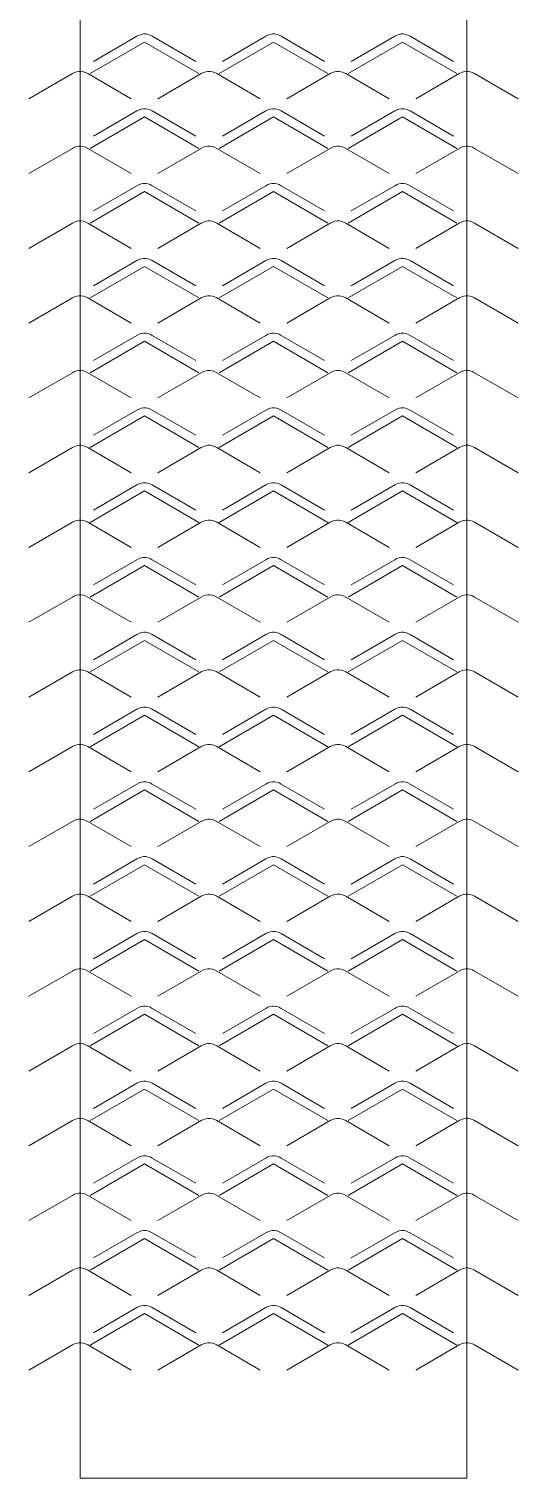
# Model space of a CAD drawing. Header units: metres. Extents: x -3 to 24, y 0 to 162.
# Drawn here: x -2.8 to 24.4, y 0 to 80.7 of the extents above; entities that cross this region are included whole.
import ezdxf

# ---------------------------------------------------------------- set-up
doc = ezdxf.new("R2010")
doc.units = ezdxf.units.M
doc.layers.add('TOP', color=1, linetype='Continuous', lineweight=0)

msp = doc.modelspace()

# ---------------------------------------------------------------- linework, layer by layer
at = {"layer": 'TOP'}
for p, q in [((0.56, 78.2), (3.59, 79.959)), ((0.743, 78.883), (3.158, 80.285)), ((3.158, 80.285), (3.281, 80.347)), ((3.281, 80.347), (3.405, 80.388)), ((3.405, 80.388), (3.528, 80.408)), ((3.528, 80.408), (3.652, 80.408)), ((3.59, 79.959), (6.62, 78.2)), ((3.652, 80.408), (3.775, 80.388)), ((3.775, 80.388), (3.899, 80.347)), ((3.899, 80.347), (4.022, 80.285)), ((4.022, 80.285), (6.437, 78.883)), ((7.74, 78.2), (10.77, 79.959)), ((7.923, 78.883), (10.338, 80.285)), ((10.338, 80.285), (10.461, 80.347)), ((10.461, 80.347), (10.585, 80.388)), ((10.585, 80.388), (10.708, 80.408)), ((10.708, 80.408), (10.832, 80.408)), ((10.77, 79.959), (13.8, 78.2)), ((10.832, 80.408), (10.955, 80.388)), ((10.955, 80.388), (11.079, 80.347)), ((11.079, 80.347), (11.202, 80.285)), ((11.202, 80.285), (13.617, 78.883)), ((14.92, 78.2), (17.95, 79.959)), ((15.103, 78.883), (17.518, 80.285)), ((17.518, 80.285), (17.641, 80.347)), ((17.641, 80.347), (17.765, 80.388)), ((17.765, 80.388), (17.888, 80.408)), ((17.888, 80.408), (18.012, 80.408)), ((17.95, 79.959), (20.98, 78.2)), ((18.012, 80.408), (18.135, 80.388)), ((18.135, 80.388), (18.259, 80.347)), ((18.259, 80.347), (18.382, 80.285)), ((18.382, 80.285), (20.797, 78.883)), ((-0.309, 78.264), (-0.185, 78.305)), ((-0.185, 78.305), (-0.062, 78.326)), ((-0.062, 78.326), (0.062, 78.326)), ((0.062, 78.326), (0.185, 78.305)), ((0.185, 78.305), (0.309, 78.264)), ((6.871, 78.264), (6.995, 78.305)), ((6.995, 78.305), (7.118, 78.326)), ((7.118, 78.326), (7.242, 78.326)), ((7.242, 78.326), (7.365, 78.305)), ((7.365, 78.305), (7.489, 78.264)), ((14.051, 78.264), (14.175, 78.305)), ((14.175, 78.305), (14.298, 78.326)), ((14.298, 78.326), (14.422, 78.326)), ((14.422, 78.326), (14.545, 78.305)), ((14.545, 78.305), (14.669, 78.264)), ((21.231, 78.264), (21.355, 78.305)), ((21.355, 78.305), (21.478, 78.326)), ((21.478, 78.326), (21.602, 78.326)), ((21.602, 78.326), (21.725, 78.305)), ((21.725, 78.305), (21.849, 78.264)), ((-2.847, 76.801), (-0.432, 78.203)), ((-0.432, 78.203), (-0.309, 78.264)), ((0.309, 78.264), (0.432, 78.203)), ((0.432, 78.203), (2.847, 76.801)), ((4.333, 76.801), (6.748, 78.203)), ((6.748, 78.203), (6.871, 78.264)), ((7.489, 78.264), (7.612, 78.203)), ((7.612, 78.203), (10.027, 76.801)), ((11.513, 76.801), (13.928, 78.203)), ((13.928, 78.203), (14.051, 78.264)), ((14.669, 78.264), (14.792, 78.203)), ((14.792, 78.203), (17.207, 76.801)), ((18.693, 76.801), (21.108, 78.203)), ((21.108, 78.203), (21.231, 78.264)), ((21.849, 78.264), (21.972, 78.203)), ((21.972, 78.203), (24.387, 76.801)), ((0.743, 74.719), (3.158, 76.121)), ((3.158, 76.121), (3.281, 76.182)), ((3.281, 76.182), (3.405, 76.223)), ((3.405, 76.223), (3.528, 76.244)), ((3.528, 76.244), (3.652, 76.244)), ((3.652, 76.244), (3.775, 76.223)), ((3.775, 76.223), (3.899, 76.182)), ((3.899, 76.182), (4.022, 76.121)), ((4.022, 76.121), (6.437, 74.719)), ((7.923, 74.719), (10.338, 76.121)), ((10.338, 76.121), (10.461, 76.182)), ((10.461, 76.182), (10.585, 76.223)), ((10.585, 76.223), (10.708, 76.244)), ((10.708, 76.244), (10.832, 76.244)), ((10.832, 76.244), (10.955, 76.223)), ((10.955, 76.223), (11.079, 76.182)), ((11.079, 76.182), (11.202, 76.121)), ((11.202, 76.121), (13.617, 74.719)), ((15.103, 74.719), (17.518, 76.121)), ((17.518, 76.121), (17.641, 76.182)), ((17.641, 76.182), (17.765, 76.223)), ((17.765, 76.223), (17.888, 76.244)), ((17.888, 76.244), (18.012, 76.244)), ((18.012, 76.244), (18.135, 76.223)), ((18.135, 76.223), (18.259, 76.182)), ((18.259, 76.182), (18.382, 76.121)), ((18.382, 76.121), (20.797, 74.719)), ((0.56, 74.036), (3.59, 75.795)), ((3.59, 75.795), (6.62, 74.036)), ((7.74, 74.036), (10.77, 75.795)), ((10.77, 75.795), (13.8, 74.036)), ((14.92, 74.036), (17.95, 75.795)), ((17.95, 75.795), (20.98, 74.036)), ((-2.847, 72.636), (-0.432, 74.039)), ((-0.432, 74.039), (-0.309, 74.1)), ((-0.309, 74.1), (-0.185, 74.141)), ((-0.185, 74.141), (-0.062, 74.162)), ((-0.062, 74.162), (0.062, 74.162)), ((0.062, 74.162), (0.185, 74.141)), ((0.185, 74.141), (0.309, 74.1)), ((0.309, 74.1), (0.432, 74.039)), ((0.432, 74.039), (2.847, 72.636)), ((4.333, 72.636), (6.748, 74.039)), ((6.748, 74.039), (6.871, 74.1)), ((6.871, 74.1), (6.995, 74.141)), ((6.995, 74.141), (7.118, 74.162)), ((7.118, 74.162), (7.242, 74.162)), ((7.242, 74.162), (7.365, 74.141)), ((7.365, 74.141), (7.489, 74.1)), ((7.489, 74.1), (7.612, 74.039)), ((7.612, 74.039), (10.027, 72.636)), ((11.513, 72.636), (13.928, 74.039)), ((13.928, 74.039), (14.051, 74.1)), ((14.051, 74.1), (14.175, 74.141)), ((14.175, 74.141), (14.298, 74.162)), ((14.298, 74.162), (14.422, 74.162)), ((14.422, 74.162), (14.545, 74.141)), ((14.545, 74.141), (14.669, 74.1)), ((14.669, 74.1), (14.792, 74.039)), ((14.792, 74.039), (17.207, 72.636)), ((18.693, 72.636), (21.108, 74.039)), ((21.108, 74.039), (21.231, 74.1)), ((21.231, 74.1), (21.355, 74.141)), ((21.355, 74.141), (21.478, 74.162)), ((21.478, 74.162), (21.602, 74.162)), ((21.602, 74.162), (21.725, 74.141)), ((21.725, 74.141), (21.849, 74.1)), ((21.849, 74.1), (21.972, 74.039)), ((21.972, 74.039), (24.387, 72.636)), ((0.743, 70.554), (3.158, 71.956)), ((3.158, 71.956), (3.281, 72.018)), ((3.281, 72.018), (3.405, 72.059)), ((3.405, 72.059), (3.528, 72.079)), ((3.528, 72.079), (3.652, 72.079)), ((3.652, 72.079), (3.775, 72.059)), ((3.775, 72.059), (3.899, 72.018)), ((3.899, 72.018), (4.022, 71.956)), ((4.022, 71.956), (6.437, 70.554)), ((7.923, 70.554), (10.338, 71.956)), ((10.338, 71.956), (10.461, 72.018)), ((10.461, 72.018), (10.585, 72.059)), ((10.585, 72.059), (10.708, 72.079)), ((10.708, 72.079), (10.832, 72.079)), ((10.832, 72.079), (10.955, 72.059)), ((10.955, 72.059), (11.079, 72.018)), ((11.079, 72.018), (11.202, 71.956)), ((11.202, 71.956), (13.617, 70.554)), ((15.103, 70.554), (17.518, 71.956)), ((17.518, 71.956), (17.641, 72.018)), ((17.641, 72.018), (17.765, 72.059)), ((17.765, 72.059), (17.888, 72.079)), ((17.888, 72.079), (18.012, 72.079)), ((18.012, 72.079), (18.135, 72.059)), ((18.135, 72.059), (18.259, 72.018)), ((18.259, 72.018), (18.382, 71.956)), ((18.382, 71.956), (20.797, 70.554)), ((0.56, 69.871), (3.59, 71.63)), ((3.59, 71.63), (6.62, 69.871)), ((7.74, 69.871), (10.77, 71.63)), ((10.77, 71.63), (13.8, 69.871)), ((14.92, 69.871), (17.95, 71.63)), ((17.95, 71.63), (20.98, 69.871)), ((-2.847, 68.472), (-0.432, 69.874)), ((-0.432, 69.874), (-0.309, 69.936)), ((-0.309, 69.936), (-0.185, 69.977)), ((-0.185, 69.977), (-0.062, 69.997)), ((-0.062, 69.997), (0.062, 69.997)), ((0.062, 69.997), (0.185, 69.977)), ((0.185, 69.977), (0.309, 69.936)), ((0.309, 69.936), (0.432, 69.874)), ((0.432, 69.874), (2.847, 68.472)), ((4.333, 68.472), (6.748, 69.874)), ((6.748, 69.874), (6.871, 69.936)), ((6.871, 69.936), (6.995, 69.977)), ((6.995, 69.977), (7.118, 69.997)), ((7.118, 69.997), (7.242, 69.997)), ((7.242, 69.997), (7.365, 69.977)), ((7.365, 69.977), (7.489, 69.936)), ((7.489, 69.936), (7.612, 69.874)), ((7.612, 69.874), (10.027, 68.472)), ((11.513, 68.472), (13.928, 69.874)), ((13.928, 69.874), (14.051, 69.936)), ((14.051, 69.936), (14.175, 69.977)), ((14.175, 69.977), (14.298, 69.997)), ((14.298, 69.997), (14.422, 69.997)), ((14.422, 69.997), (14.545, 69.977)), ((14.545, 69.977), (14.669, 69.936)), ((14.669, 69.936), (14.792, 69.874)), ((14.792, 69.874), (17.207, 68.472)), ((18.693, 68.472), (21.108, 69.874)), ((21.108, 69.874), (21.231, 69.936)), ((21.231, 69.936), (21.355, 69.977)), ((21.355, 69.977), (21.478, 69.997)), ((21.478, 69.997), (21.602, 69.997)), ((21.602, 69.997), (21.725, 69.977)), ((21.725, 69.977), (21.849, 69.936)), ((21.849, 69.936), (21.972, 69.874)), ((21.972, 69.874), (24.387, 68.472)), ((0.743, 66.39), (3.158, 67.792)), ((3.158, 67.792), (3.281, 67.854)), ((3.281, 67.854), (3.405, 67.895)), ((3.405, 67.895), (3.528, 67.915)), ((3.528, 67.915), (3.652, 67.915)), ((3.652, 67.915), (3.775, 67.895)), ((3.775, 67.895), (3.899, 67.854)), ((3.899, 67.854), (4.022, 67.792)), ((4.022, 67.792), (6.437, 66.39)), ((7.923, 66.39), (10.338, 67.792)), ((10.338, 67.792), (10.461, 67.854)), ((10.461, 67.854), (10.585, 67.895)), ((10.585, 67.895), (10.708, 67.915)), ((10.708, 67.915), (10.832, 67.915)), ((10.832, 67.915), (10.955, 67.895)), ((10.955, 67.895), (11.079, 67.854)), ((11.079, 67.854), (11.202, 67.792)), ((11.202, 67.792), (13.617, 66.39)), ((15.103, 66.39), (17.518, 67.792)), ((17.518, 67.792), (17.641, 67.854)), ((17.641, 67.854), (17.765, 67.895)), ((17.765, 67.895), (17.888, 67.915)), ((17.888, 67.915), (18.012, 67.915)), ((18.012, 67.915), (18.135, 67.895)), ((18.135, 67.895), (18.259, 67.854)), ((18.259, 67.854), (18.382, 67.792)), ((18.382, 67.792), (20.797, 66.39)), ((0.56, 65.707), (3.59, 67.466)), ((3.59, 67.466), (6.62, 65.707)), ((7.74, 65.707), (10.77, 67.466)), ((10.77, 67.466), (13.8, 65.707)), ((14.92, 65.707), (17.95, 67.466)), ((17.95, 67.466), (20.98, 65.707)), ((-2.847, 64.308), (-0.432, 65.71)), ((-0.432, 65.71), (-0.309, 65.771)), ((-0.309, 65.771), (-0.185, 65.812)), ((-0.185, 65.812), (-0.062, 65.833)), ((-0.062, 65.833), (0.062, 65.833)), ((0.062, 65.833), (0.185, 65.812)), ((0.185, 65.812), (0.309, 65.771)), ((0.309, 65.771), (0.432, 65.71)), ((0.432, 65.71), (2.847, 64.308)), ((4.333, 64.308), (6.748, 65.71)), ((6.748, 65.71), (6.871, 65.771)), ((6.871, 65.771), (6.995, 65.812)), ((6.995, 65.812), (7.118, 65.833)), ((7.118, 65.833), (7.242, 65.833)), ((7.242, 65.833), (7.365, 65.812)), ((7.365, 65.812), (7.489, 65.771)), ((7.489, 65.771), (7.612, 65.71)), ((7.612, 65.71), (10.027, 64.308)), ((11.513, 64.308), (13.928, 65.71)), ((13.928, 65.71), (14.051, 65.771)), ((14.051, 65.771), (14.175, 65.812)), ((14.175, 65.812), (14.298, 65.833)), ((14.298, 65.833), (14.422, 65.833)), ((14.422, 65.833), (14.545, 65.812)), ((14.545, 65.812), (14.669, 65.771)), ((14.669, 65.771), (14.792, 65.71)), ((14.792, 65.71), (17.207, 64.308)), ((18.693, 64.308), (21.108, 65.71)), ((21.108, 65.71), (21.231, 65.771)), ((21.231, 65.771), (21.355, 65.812)), ((21.355, 65.812), (21.478, 65.833)), ((21.478, 65.833), (21.602, 65.833)), ((21.602, 65.833), (21.725, 65.812)), ((21.725, 65.812), (21.849, 65.771)), ((21.849, 65.771), (21.972, 65.71)), ((21.972, 65.71), (24.387, 64.308)), ((3.405, 63.73), (3.528, 63.751)), ((3.528, 63.751), (3.652, 63.751)), ((3.652, 63.751), (3.775, 63.73)), ((10.585, 63.73), (10.708, 63.751)), ((10.708, 63.751), (10.832, 63.751)), ((10.832, 63.751), (10.955, 63.73)), ((17.765, 63.73), (17.888, 63.751)), ((17.888, 63.751), (18.012, 63.751)), ((18.012, 63.751), (18.135, 63.73)), ((0.56, 61.543), (3.59, 63.301)), ((0.743, 62.226), (3.158, 63.628)), ((3.158, 63.628), (3.281, 63.689)), ((3.281, 63.689), (3.405, 63.73)), ((3.59, 63.301), (6.62, 61.543)), ((3.775, 63.73), (3.899, 63.689)), ((3.899, 63.689), (4.022, 63.628)), ((4.022, 63.628), (6.437, 62.226)), ((7.74, 61.543), (10.77, 63.301)), ((7.923, 62.226), (10.338, 63.628)), ((10.338, 63.628), (10.461, 63.689)), ((10.461, 63.689), (10.585, 63.73)), ((10.77, 63.301), (13.8, 61.543)), ((10.955, 63.73), (11.079, 63.689)), ((11.079, 63.689), (11.202, 63.628)), ((11.202, 63.628), (13.617, 62.226)), ((14.92, 61.543), (17.95, 63.301)), ((15.103, 62.226), (17.518, 63.628)), ((17.518, 63.628), (17.641, 63.689)), ((17.641, 63.689), (17.765, 63.73)), ((17.95, 63.301), (20.98, 61.543)), ((18.135, 63.73), (18.259, 63.689)), ((18.259, 63.689), (18.382, 63.628)), ((18.382, 63.628), (20.797, 62.226)), ((-2.847, 60.143), (-0.432, 61.545)), ((-0.432, 61.545), (-0.309, 61.607)), ((-0.309, 61.607), (-0.185, 61.648)), ((-0.185, 61.648), (-0.062, 61.668)), ((-0.062, 61.668), (0.062, 61.668)), ((0.062, 61.668), (0.185, 61.648)), ((0.185, 61.648), (0.309, 61.607)), ((0.309, 61.607), (0.432, 61.545)), ((0.432, 61.545), (2.847, 60.143)), ((4.333, 60.143), (6.748, 61.545)), ((6.748, 61.545), (6.871, 61.607)), ((6.871, 61.607), (6.995, 61.648)), ((6.995, 61.648), (7.118, 61.668)), ((7.118, 61.668), (7.242, 61.668)), ((7.242, 61.668), (7.365, 61.648)), ((7.365, 61.648), (7.489, 61.607)), ((7.489, 61.607), (7.612, 61.545)), ((7.612, 61.545), (10.027, 60.143)), ((11.513, 60.143), (13.928, 61.545)), ((13.928, 61.545), (14.051, 61.607)), ((14.051, 61.607), (14.175, 61.648)), ((14.175, 61.648), (14.298, 61.668)), ((14.298, 61.668), (14.422, 61.668)), ((14.422, 61.668), (14.545, 61.648)), ((14.545, 61.648), (14.669, 61.607)), ((14.669, 61.607), (14.792, 61.545)), ((14.792, 61.545), (17.207, 60.143)), ((18.693, 60.143), (21.108, 61.545)), ((21.108, 61.545), (21.231, 61.607)), ((21.231, 61.607), (21.355, 61.648)), ((21.355, 61.648), (21.478, 61.668)), ((21.478, 61.668), (21.602, 61.668)), ((21.602, 61.668), (21.725, 61.648)), ((21.725, 61.648), (21.849, 61.607)), ((21.849, 61.607), (21.972, 61.545)), ((21.972, 61.545), (24.387, 60.143)), ((0.56, 57.378), (3.59, 59.137)), ((0.743, 58.061), (3.158, 59.463)), ((3.158, 59.463), (3.281, 59.525)), ((3.281, 59.525), (3.405, 59.566)), ((3.405, 59.566), (3.528, 59.586)), ((3.528, 59.586), (3.652, 59.586)), ((3.59, 59.137), (6.62, 57.378)), ((3.652, 59.586), (3.775, 59.566)), ((3.775, 59.566), (3.899, 59.525)), ((3.899, 59.525), (4.022, 59.463)), ((4.022, 59.463), (6.437, 58.061)), ((7.74, 57.378), (10.77, 59.137)), ((7.923, 58.061), (10.338, 59.463)), ((10.338, 59.463), (10.461, 59.525)), ((10.461, 59.525), (10.585, 59.566)), ((10.585, 59.566), (10.708, 59.586)), ((10.708, 59.586), (10.832, 59.586)), ((10.77, 59.137), (13.8, 57.378)), ((10.832, 59.586), (10.955, 59.566)), ((10.955, 59.566), (11.079, 59.525)), ((11.079, 59.525), (11.202, 59.463)), ((11.202, 59.463), (13.617, 58.061)), ((14.92, 57.378), (17.95, 59.137)), ((15.103, 58.061), (17.518, 59.463)), ((17.518, 59.463), (17.641, 59.525)), ((17.641, 59.525), (17.765, 59.566)), ((17.765, 59.566), (17.888, 59.586)), ((17.888, 59.586), (18.012, 59.586)), ((17.95, 59.137), (20.98, 57.378)), ((18.012, 59.586), (18.135, 59.566)), ((18.135, 59.566), (18.259, 59.525)), ((18.259, 59.525), (18.382, 59.463)), ((18.382, 59.463), (20.797, 58.061)), ((-2.847, 55.979), (-0.432, 57.381)), ((-0.432, 57.381), (-0.309, 57.443)), ((-0.309, 57.443), (-0.185, 57.484)), ((-0.185, 57.484), (-0.062, 57.504)), ((-0.062, 57.504), (0.062, 57.504)), ((0.062, 57.504), (0.185, 57.484)), ((0.185, 57.484), (0.309, 57.443)), ((0.309, 57.443), (0.432, 57.381)), ((0.432, 57.381), (2.847, 55.979)), ((4.333, 55.979), (6.748, 57.381)), ((6.748, 57.381), (6.871, 57.443)), ((6.871, 57.443), (6.995, 57.484)), ((6.995, 57.484), (7.118, 57.504)), ((7.118, 57.504), (7.242, 57.504)), ((7.242, 57.504), (7.365, 57.484)), ((7.365, 57.484), (7.489, 57.443)), ((7.489, 57.443), (7.612, 57.381)), ((7.612, 57.381), (10.027, 55.979)), ((11.513, 55.979), (13.928, 57.381)), ((13.928, 57.381), (14.051, 57.443)), ((14.051, 57.443), (14.175, 57.484)), ((14.175, 57.484), (14.298, 57.504)), ((14.298, 57.504), (14.422, 57.504)), ((14.422, 57.504), (14.545, 57.484)), ((14.545, 57.484), (14.669, 57.443)), ((14.669, 57.443), (14.792, 57.381)), ((14.792, 57.381), (17.207, 55.979)), ((18.693, 55.979), (21.108, 57.381)), ((21.108, 57.381), (21.231, 57.443)), ((21.231, 57.443), (21.355, 57.484)), ((21.355, 57.484), (21.478, 57.504)), ((21.478, 57.504), (21.602, 57.504)), ((21.602, 57.504), (21.725, 57.484)), ((21.725, 57.484), (21.849, 57.443)), ((21.849, 57.443), (21.972, 57.381)), ((21.972, 57.381), (24.387, 55.979)), ((0.56, 53.214), (3.59, 54.973)), ((0.743, 53.897), (3.158, 55.299)), ((3.158, 55.299), (3.281, 55.36)), ((3.281, 55.36), (3.405, 55.401)), ((3.405, 55.401), (3.528, 55.422)), ((3.528, 55.422), (3.652, 55.422)), ((3.59, 54.973), (6.62, 53.214)), ((3.652, 55.422), (3.775, 55.401)), ((3.775, 55.401), (3.899, 55.36)), ((3.899, 55.36), (4.022, 55.299)), ((4.022, 55.299), (6.437, 53.897)), ((7.74, 53.214), (10.77, 54.973)), ((7.923, 53.897), (10.338, 55.299)), ((10.338, 55.299), (10.461, 55.36)), ((10.461, 55.36), (10.585, 55.401)), ((10.585, 55.401), (10.708, 55.422)), ((10.708, 55.422), (10.832, 55.422)), ((10.77, 54.973), (13.8, 53.214)), ((10.832, 55.422), (10.955, 55.401)), ((10.955, 55.401), (11.079, 55.36)), ((11.079, 55.36), (11.202, 55.299)), ((11.202, 55.299), (13.617, 53.897)), ((14.92, 53.214), (17.95, 54.973)), ((15.103, 53.897), (17.518, 55.299)), ((17.518, 55.299), (17.641, 55.36)), ((17.641, 55.36), (17.765, 55.401)), ((17.765, 55.401), (17.888, 55.422)), ((17.888, 55.422), (18.012, 55.422)), ((17.95, 54.973), (20.98, 53.214)), ((18.012, 55.422), (18.135, 55.401)), ((18.135, 55.401), (18.259, 55.36)), ((18.259, 55.36), (18.382, 55.299)), ((18.382, 55.299), (20.797, 53.897)), ((-0.432, 53.217), (-0.309, 53.278)), ((-0.309, 53.278), (-0.185, 53.319)), ((-0.185, 53.319), (-0.062, 53.34)), ((-0.062, 53.34), (0.062, 53.34)), ((0.062, 53.34), (0.185, 53.319)), ((0.185, 53.319), (0.309, 53.278)), ((0.309, 53.278), (0.432, 53.217)), ((6.748, 53.217), (6.871, 53.278)), ((6.871, 53.278), (6.995, 53.319)), ((6.995, 53.319), (7.118, 53.34)), ((7.118, 53.34), (7.242, 53.34)), ((7.242, 53.34), (7.365, 53.319)), ((7.365, 53.319), (7.489, 53.278)), ((7.489, 53.278), (7.612, 53.217)), ((13.928, 53.217), (14.051, 53.278)), ((14.051, 53.278), (14.175, 53.319)), ((14.175, 53.319), (14.298, 53.34)), ((14.298, 53.34), (14.422, 53.34)), ((14.422, 53.34), (14.545, 53.319)), ((14.545, 53.319), (14.669, 53.278)), ((14.669, 53.278), (14.792, 53.217)), ((21.108, 53.217), (21.231, 53.278)), ((21.231, 53.278), (21.355, 53.319)), ((21.355, 53.319), (21.478, 53.34)), ((21.478, 53.34), (21.602, 53.34)), ((21.602, 53.34), (21.725, 53.319)), ((21.725, 53.319), (21.849, 53.278)), ((21.849, 53.278), (21.972, 53.217)), ((-2.847, 51.815), (-0.432, 53.217)), ((0.432, 53.217), (2.847, 51.815)), ((4.333, 51.815), (6.748, 53.217)), ((7.612, 53.217), (10.027, 51.815)), ((11.513, 51.815), (13.928, 53.217)), ((14.792, 53.217), (17.207, 51.815)), ((18.693, 51.815), (21.108, 53.217)), ((21.972, 53.217), (24.387, 51.815)), ((0.743, 49.732), (3.158, 51.134)), ((3.158, 51.134), (3.281, 51.196)), ((3.281, 51.196), (3.405, 51.237)), ((3.405, 51.237), (3.528, 51.257)), ((3.528, 51.257), (3.652, 51.257)), ((3.652, 51.257), (3.775, 51.237)), ((3.775, 51.237), (3.899, 51.196)), ((3.899, 51.196), (4.022, 51.134)), ((4.022, 51.134), (6.437, 49.732)), ((7.923, 49.732), (10.338, 51.134)), ((10.338, 51.134), (10.461, 51.196)), ((10.461, 51.196), (10.585, 51.237)), ((10.585, 51.237), (10.708, 51.257)), ((10.708, 51.257), (10.832, 51.257)), ((10.832, 51.257), (10.955, 51.237)), ((10.955, 51.237), (11.079, 51.196)), ((11.079, 51.196), (11.202, 51.134)), ((11.202, 51.134), (13.617, 49.732)), ((15.103, 49.732), (17.518, 51.134)), ((17.518, 51.134), (17.641, 51.196)), ((17.641, 51.196), (17.765, 51.237)), ((17.765, 51.237), (17.888, 51.257)), ((17.888, 51.257), (18.012, 51.257)), ((18.012, 51.257), (18.135, 51.237)), ((18.135, 51.237), (18.259, 51.196)), ((18.259, 51.196), (18.382, 51.134)), ((18.382, 51.134), (20.797, 49.732)), ((0.56, 49.049), (3.59, 50.808)), ((3.59, 50.808), (6.62, 49.049)), ((7.74, 49.049), (10.77, 50.808)), ((10.77, 50.808), (13.8, 49.049)), ((14.92, 49.049), (17.95, 50.808)), ((17.95, 50.808), (20.98, 49.049)), ((-2.847, 47.65), (-0.432, 49.052)), ((-0.432, 49.052), (-0.309, 49.114)), ((-0.309, 49.114), (-0.185, 49.155)), ((-0.185, 49.155), (-0.062, 49.175)), ((-0.062, 49.175), (0.062, 49.175)), ((0.062, 49.175), (0.185, 49.155)), ((0.185, 49.155), (0.309, 49.114)), ((0.309, 49.114), (0.432, 49.052)), ((0.432, 49.052), (2.847, 47.65)), ((4.333, 47.65), (6.748, 49.052)), ((6.748, 49.052), (6.871, 49.114)), ((6.871, 49.114), (6.995, 49.155)), ((6.995, 49.155), (7.118, 49.175)), ((7.118, 49.175), (7.242, 49.175)), ((7.242, 49.175), (7.365, 49.155)), ((7.365, 49.155), (7.489, 49.114)), ((7.489, 49.114), (7.612, 49.052)), ((7.612, 49.052), (10.027, 47.65)), ((11.513, 47.65), (13.928, 49.052)), ((13.928, 49.052), (14.051, 49.114)), ((14.051, 49.114), (14.175, 49.155)), ((14.175, 49.155), (14.298, 49.175)), ((14.298, 49.175), (14.422, 49.175)), ((14.422, 49.175), (14.545, 49.155)), ((14.545, 49.155), (14.669, 49.114)), ((14.669, 49.114), (14.792, 49.052)), ((14.792, 49.052), (17.207, 47.65)), ((18.693, 47.65), (21.108, 49.052)), ((21.108, 49.052), (21.231, 49.114)), ((21.231, 49.114), (21.355, 49.155)), ((21.355, 49.155), (21.478, 49.175)), ((21.478, 49.175), (21.602, 49.175)), ((21.602, 49.175), (21.725, 49.155)), ((21.725, 49.155), (21.849, 49.114)), ((21.849, 49.114), (21.972, 49.052)), ((21.972, 49.052), (24.387, 47.65)), ((0.743, 45.568), (3.158, 46.97)), ((3.158, 46.97), (3.281, 47.032)), ((3.281, 47.032), (3.405, 47.073)), ((3.405, 47.073), (3.528, 47.093)), ((3.528, 47.093), (3.652, 47.093)), ((3.652, 47.093), (3.775, 47.073)), ((3.775, 47.073), (3.899, 47.032)), ((3.899, 47.032), (4.022, 46.97)), ((4.022, 46.97), (6.437, 45.568)), ((7.923, 45.568), (10.338, 46.97)), ((10.338, 46.97), (10.461, 47.032)), ((10.461, 47.032), (10.585, 47.073)), ((10.585, 47.073), (10.708, 47.093)), ((10.708, 47.093), (10.832, 47.093)), ((10.832, 47.093), (10.955, 47.073)), ((10.955, 47.073), (11.079, 47.032)), ((11.079, 47.032), (11.202, 46.97)), ((11.202, 46.97), (13.617, 45.568)), ((15.103, 45.568), (17.518, 46.97)), ((17.518, 46.97), (17.641, 47.032)), ((17.641, 47.032), (17.765, 47.073)), ((17.765, 47.073), (17.888, 47.093)), ((17.888, 47.093), (18.012, 47.093)), ((18.012, 47.093), (18.135, 47.073)), ((18.135, 47.073), (18.259, 47.032)), ((18.259, 47.032), (18.382, 46.97)), ((18.382, 46.97), (20.797, 45.568)), ((0.56, 44.885), (3.59, 46.644)), ((3.59, 46.644), (6.62, 44.885)), ((7.74, 44.885), (10.77, 46.644)), ((10.77, 46.644), (13.8, 44.885)), ((14.92, 44.885), (17.95, 46.644)), ((17.95, 46.644), (20.98, 44.885)), ((-2.847, 43.486), (-0.432, 44.888)), ((-0.432, 44.888), (-0.309, 44.949)), ((-0.309, 44.949), (-0.185, 44.99)), ((-0.185, 44.99), (-0.062, 45.011)), ((-0.062, 45.011), (0.062, 45.011)), ((0.062, 45.011), (0.185, 44.99)), ((0.185, 44.99), (0.309, 44.949)), ((0.309, 44.949), (0.432, 44.888)), ((0.432, 44.888), (2.847, 43.486)), ((4.333, 43.486), (6.748, 44.888)), ((6.748, 44.888), (6.871, 44.949)), ((6.871, 44.949), (6.995, 44.99)), ((6.995, 44.99), (7.118, 45.011)), ((7.118, 45.011), (7.242, 45.011)), ((7.242, 45.011), (7.365, 44.99)), ((7.365, 44.99), (7.489, 44.949)), ((7.489, 44.949), (7.612, 44.888)), ((7.612, 44.888), (10.027, 43.486)), ((11.513, 43.486), (13.928, 44.888)), ((13.928, 44.888), (14.051, 44.949)), ((14.051, 44.949), (14.175, 44.99)), ((14.175, 44.99), (14.298, 45.011)), ((14.298, 45.011), (14.422, 45.011)), ((14.422, 45.011), (14.545, 44.99)), ((14.545, 44.99), (14.669, 44.949)), ((14.669, 44.949), (14.792, 44.888)), ((14.792, 44.888), (17.207, 43.486)), ((18.693, 43.486), (21.108, 44.888)), ((21.108, 44.888), (21.231, 44.949)), ((21.231, 44.949), (21.355, 44.99)), ((21.355, 44.99), (21.478, 45.011)), ((21.478, 45.011), (21.602, 45.011)), ((21.602, 45.011), (21.725, 44.99)), ((21.725, 44.99), (21.849, 44.949)), ((21.849, 44.949), (21.972, 44.888)), ((21.972, 44.888), (24.387, 43.486)), ((0.743, 41.404), (3.158, 42.806)), ((3.158, 42.806), (3.281, 42.867)), ((3.281, 42.867), (3.405, 42.908)), ((3.405, 42.908), (3.528, 42.929)), ((3.528, 42.929), (3.652, 42.929)), ((3.652, 42.929), (3.775, 42.908)), ((3.775, 42.908), (3.899, 42.867)), ((3.899, 42.867), (4.022, 42.806)), ((4.022, 42.806), (6.437, 41.404)), ((7.923, 41.404), (10.338, 42.806)), ((10.338, 42.806), (10.461, 42.867)), ((10.461, 42.867), (10.585, 42.908)), ((10.585, 42.908), (10.708, 42.929)), ((10.708, 42.929), (10.832, 42.929)), ((10.832, 42.929), (10.955, 42.908)), ((10.955, 42.908), (11.079, 42.867)), ((11.079, 42.867), (11.202, 42.806)), ((11.202, 42.806), (13.617, 41.404)), ((15.103, 41.404), (17.518, 42.806)), ((17.518, 42.806), (17.641, 42.867)), ((17.641, 42.867), (17.765, 42.908)), ((17.765, 42.908), (17.888, 42.929)), ((17.888, 42.929), (18.012, 42.929)), ((18.012, 42.929), (18.135, 42.908)), ((18.135, 42.908), (18.259, 42.867)), ((18.259, 42.867), (18.382, 42.806)), ((18.382, 42.806), (20.797, 41.404)), ((0.56, 40.721), (3.59, 42.479)), ((3.59, 42.479), (6.62, 40.721)), ((7.74, 40.721), (10.77, 42.479)), ((10.77, 42.479), (13.8, 40.721)), ((14.92, 40.721), (17.95, 42.479)), ((17.95, 42.479), (20.98, 40.721)), ((-2.847, 39.321), (-0.432, 40.724)), ((-0.432, 40.724), (-0.309, 40.785)), ((-0.309, 40.785), (-0.185, 40.826)), ((-0.185, 40.826), (-0.062, 40.847)), ((-0.062, 40.847), (0.062, 40.847)), ((0.062, 40.847), (0.185, 40.826)), ((0.185, 40.826), (0.309, 40.785)), ((0.309, 40.785), (0.432, 40.724)), ((0.432, 40.724), (2.847, 39.321)), ((4.333, 39.321), (6.748, 40.724)), ((6.748, 40.724), (6.871, 40.785)), ((6.871, 40.785), (6.995, 40.826)), ((6.995, 40.826), (7.118, 40.847)), ((7.118, 40.847), (7.242, 40.847)), ((7.242, 40.847), (7.365, 40.826)), ((7.365, 40.826), (7.489, 40.785)), ((7.489, 40.785), (7.612, 40.724)), ((7.612, 40.724), (10.027, 39.321)), ((11.513, 39.321), (13.928, 40.724)), ((13.928, 40.724), (14.051, 40.785)), ((14.051, 40.785), (14.175, 40.826)), ((14.175, 40.826), (14.298, 40.847)), ((14.298, 40.847), (14.422, 40.847)), ((14.422, 40.847), (14.545, 40.826)), ((14.545, 40.826), (14.669, 40.785)), ((14.669, 40.785), (14.792, 40.724)), ((14.792, 40.724), (17.207, 39.321)), ((18.693, 39.321), (21.108, 40.724)), ((21.108, 40.724), (21.231, 40.785)), ((21.231, 40.785), (21.355, 40.826)), ((21.355, 40.826), (21.478, 40.847)), ((21.478, 40.847), (21.602, 40.847)), ((21.602, 40.847), (21.725, 40.826)), ((21.725, 40.826), (21.849, 40.785)), ((21.849, 40.785), (21.972, 40.724)), ((21.972, 40.724), (24.387, 39.321)), ((3.281, 38.703), (3.405, 38.744)), ((3.405, 38.744), (3.528, 38.764)), ((3.528, 38.764), (3.652, 38.764)), ((3.652, 38.764), (3.775, 38.744)), ((3.775, 38.744), (3.899, 38.703)), ((10.461, 38.703), (10.585, 38.744)), ((10.585, 38.744), (10.708, 38.764)), ((10.708, 38.764), (10.832, 38.764)), ((10.832, 38.764), (10.955, 38.744)), ((10.955, 38.744), (11.079, 38.703)), ((17.641, 38.703), (17.765, 38.744)), ((17.765, 38.744), (17.888, 38.764)), ((17.888, 38.764), (18.012, 38.764)), ((18.012, 38.764), (18.135, 38.744)), ((18.135, 38.744), (18.259, 38.703)), ((0.56, 36.556), (3.59, 38.315)), ((0.743, 37.239), (3.158, 38.641)), ((3.158, 38.641), (3.281, 38.703)), ((3.59, 38.315), (6.62, 36.556)), ((3.899, 38.703), (4.022, 38.641)), ((4.022, 38.641), (6.437, 37.239)), ((7.74, 36.556), (10.77, 38.315)), ((7.923, 37.239), (10.338, 38.641)), ((10.338, 38.641), (10.461, 38.703)), ((10.77, 38.315), (13.8, 36.556)), ((11.079, 38.703), (11.202, 38.641)), ((11.202, 38.641), (13.617, 37.239)), ((14.92, 36.556), (17.95, 38.315)), ((15.103, 37.239), (17.518, 38.641)), ((17.518, 38.641), (17.641, 38.703)), ((17.95, 38.315), (20.98, 36.556)), ((18.259, 38.703), (18.382, 38.641)), ((18.382, 38.641), (20.797, 37.239)), ((-2.847, 35.157), (-0.432, 36.559)), ((-0.432, 36.559), (-0.309, 36.621)), ((-0.309, 36.621), (-0.185, 36.662)), ((-0.185, 36.662), (-0.062, 36.682)), ((-0.062, 36.682), (0.062, 36.682)), ((0.062, 36.682), (0.185, 36.662)), ((0.185, 36.662), (0.309, 36.621)), ((0.309, 36.621), (0.432, 36.559)), ((0.432, 36.559), (2.847, 35.157)), ((4.333, 35.157), (6.748, 36.559)), ((6.748, 36.559), (6.871, 36.621)), ((6.871, 36.621), (6.995, 36.662)), ((6.995, 36.662), (7.118, 36.682)), ((7.118, 36.682), (7.242, 36.682)), ((7.242, 36.682), (7.365, 36.662)), ((7.365, 36.662), (7.489, 36.621)), ((7.489, 36.621), (7.612, 36.559)), ((7.612, 36.559), (10.027, 35.157)), ((11.513, 35.157), (13.928, 36.559)), ((13.928, 36.559), (14.051, 36.621)), ((14.051, 36.621), (14.175, 36.662)), ((14.175, 36.662), (14.298, 36.682)), ((14.298, 36.682), (14.422, 36.682)), ((14.422, 36.682), (14.545, 36.662)), ((14.545, 36.662), (14.669, 36.621)), ((14.669, 36.621), (14.792, 36.559)), ((14.792, 36.559), (17.207, 35.157)), ((18.693, 35.157), (21.108, 36.559)), ((21.108, 36.559), (21.231, 36.621)), ((21.231, 36.621), (21.355, 36.662)), ((21.355, 36.662), (21.478, 36.682)), ((21.478, 36.682), (21.602, 36.682)), ((21.602, 36.682), (21.725, 36.662)), ((21.725, 36.662), (21.849, 36.621)), ((21.849, 36.621), (21.972, 36.559)), ((21.972, 36.559), (24.387, 35.157)), ((0.56, 32.392), (3.59, 34.151)), ((0.743, 33.075), (3.158, 34.477)), ((3.158, 34.477), (3.281, 34.538)), ((3.281, 34.538), (3.405, 34.579)), ((3.405, 34.579), (3.528, 34.6)), ((3.528, 34.6), (3.652, 34.6)), ((3.59, 34.151), (6.62, 32.392)), ((3.652, 34.6), (3.775, 34.579)), ((3.775, 34.579), (3.899, 34.538)), ((3.899, 34.538), (4.022, 34.477)), ((4.022, 34.477), (6.437, 33.075)), ((7.74, 32.392), (10.77, 34.151)), ((7.923, 33.075), (10.338, 34.477)), ((10.338, 34.477), (10.461, 34.538)), ((10.461, 34.538), (10.585, 34.579)), ((10.585, 34.579), (10.708, 34.6)), ((10.708, 34.6), (10.832, 34.6)), ((10.77, 34.151), (13.8, 32.392)), ((10.832, 34.6), (10.955, 34.579)), ((10.955, 34.579), (11.079, 34.538)), ((11.079, 34.538), (11.202, 34.477)), ((11.202, 34.477), (13.617, 33.075)), ((14.92, 32.392), (17.95, 34.151)), ((15.103, 33.075), (17.518, 34.477)), ((17.518, 34.477), (17.641, 34.538)), ((17.641, 34.538), (17.765, 34.579)), ((17.765, 34.579), (17.888, 34.6)), ((17.888, 34.6), (18.012, 34.6)), ((17.95, 34.151), (20.98, 32.392)), ((18.012, 34.6), (18.135, 34.579)), ((18.135, 34.579), (18.259, 34.538)), ((18.259, 34.538), (18.382, 34.477)), ((18.382, 34.477), (20.797, 33.075)), ((-2.847, 30.993), (-0.432, 32.395)), ((-0.432, 32.395), (-0.309, 32.456)), ((-0.309, 32.456), (-0.185, 32.497)), ((-0.185, 32.497), (-0.062, 32.518)), ((-0.062, 32.518), (0.062, 32.518)), ((0.062, 32.518), (0.185, 32.497)), ((0.185, 32.497), (0.309, 32.456)), ((0.309, 32.456), (0.432, 32.395)), ((0.432, 32.395), (2.847, 30.993)), ((4.333, 30.993), (6.748, 32.395)), ((6.748, 32.395), (6.871, 32.456)), ((6.871, 32.456), (6.995, 32.497)), ((6.995, 32.497), (7.118, 32.518)), ((7.118, 32.518), (7.242, 32.518)), ((7.242, 32.518), (7.365, 32.497)), ((7.365, 32.497), (7.489, 32.456)), ((7.489, 32.456), (7.612, 32.395)), ((7.612, 32.395), (10.027, 30.993)), ((11.513, 30.993), (13.928, 32.395)), ((13.928, 32.395), (14.051, 32.456)), ((14.051, 32.456), (14.175, 32.497)), ((14.175, 32.497), (14.298, 32.518)), ((14.298, 32.518), (14.422, 32.518)), ((14.422, 32.518), (14.545, 32.497)), ((14.545, 32.497), (14.669, 32.456)), ((14.669, 32.456), (14.792, 32.395)), ((14.792, 32.395), (17.207, 30.993)), ((18.693, 30.993), (21.108, 32.395)), ((21.108, 32.395), (21.231, 32.456)), ((21.231, 32.456), (21.355, 32.497)), ((21.355, 32.497), (21.478, 32.518)), ((21.478, 32.518), (21.602, 32.518)), ((21.602, 32.518), (21.725, 32.497)), ((21.725, 32.497), (21.849, 32.456)), ((21.849, 32.456), (21.972, 32.395)), ((21.972, 32.395), (24.387, 30.993)), ((0.56, 28.227), (3.59, 29.986)), ((0.743, 28.91), (3.158, 30.313)), ((3.158, 30.313), (3.281, 30.374)), ((3.281, 30.374), (3.405, 30.415)), ((3.405, 30.415), (3.528, 30.436)), ((3.528, 30.436), (3.652, 30.436)), ((3.59, 29.986), (6.62, 28.227)), ((3.652, 30.436), (3.775, 30.415)), ((3.775, 30.415), (3.899, 30.374)), ((3.899, 30.374), (4.022, 30.313)), ((4.022, 30.313), (6.437, 28.91)), ((7.74, 28.227), (10.77, 29.986)), ((7.923, 28.91), (10.338, 30.313)), ((10.338, 30.313), (10.461, 30.374)), ((10.461, 30.374), (10.585, 30.415)), ((10.585, 30.415), (10.708, 30.436)), ((10.708, 30.436), (10.832, 30.436)), ((10.77, 29.986), (13.8, 28.227)), ((10.832, 30.436), (10.955, 30.415)), ((10.955, 30.415), (11.079, 30.374)), ((11.079, 30.374), (11.202, 30.313)), ((11.202, 30.313), (13.617, 28.91)), ((14.92, 28.227), (17.95, 29.986)), ((15.103, 28.91), (17.518, 30.313)), ((17.518, 30.313), (17.641, 30.374)), ((17.641, 30.374), (17.765, 30.415)), ((17.765, 30.415), (17.888, 30.436)), ((17.888, 30.436), (18.012, 30.436)), ((17.95, 29.986), (20.98, 28.227)), ((18.012, 30.436), (18.135, 30.415)), ((18.135, 30.415), (18.259, 30.374)), ((18.259, 30.374), (18.382, 30.313)), ((18.382, 30.313), (20.797, 28.91)), ((-0.432, 28.23), (-0.309, 28.292)), ((-0.309, 28.292), (-0.185, 28.333)), ((-0.185, 28.333), (-0.062, 28.353)), ((-0.062, 28.353), (0.062, 28.353)), ((0.062, 28.353), (0.185, 28.333)), ((0.185, 28.333), (0.309, 28.292)), ((0.309, 28.292), (0.432, 28.23)), ((6.748, 28.23), (6.871, 28.292)), ((6.871, 28.292), (6.995, 28.333)), ((6.995, 28.333), (7.118, 28.353)), ((7.118, 28.353), (7.242, 28.353)), ((7.242, 28.353), (7.365, 28.333)), ((7.365, 28.333), (7.489, 28.292)), ((7.489, 28.292), (7.612, 28.23)), ((13.928, 28.23), (14.051, 28.292)), ((14.051, 28.292), (14.175, 28.333)), ((14.175, 28.333), (14.298, 28.353)), ((14.298, 28.353), (14.422, 28.353)), ((14.422, 28.353), (14.545, 28.333)), ((14.545, 28.333), (14.669, 28.292)), ((14.669, 28.292), (14.792, 28.23)), ((21.108, 28.23), (21.231, 28.292)), ((21.231, 28.292), (21.355, 28.333)), ((21.355, 28.333), (21.478, 28.353)), ((21.478, 28.353), (21.602, 28.353)), ((21.602, 28.353), (21.725, 28.333)), ((21.725, 28.333), (21.849, 28.292)), ((21.849, 28.292), (21.972, 28.23)), ((-2.847, 26.828), (-0.432, 28.23)), ((0.432, 28.23), (2.847, 26.828)), ((4.333, 26.828), (6.748, 28.23)), ((7.612, 28.23), (10.027, 26.828)), ((11.513, 26.828), (13.928, 28.23)), ((14.792, 28.23), (17.207, 26.828)), ((18.693, 26.828), (21.108, 28.23)), ((21.972, 28.23), (24.387, 26.828)), ((0.56, 24.063), (3.59, 25.822)), ((0.743, 24.746), (3.158, 26.148)), ((3.158, 26.148), (3.281, 26.21)), ((3.281, 26.21), (3.405, 26.251)), ((3.405, 26.251), (3.528, 26.271)), ((3.528, 26.271), (3.652, 26.271)), ((3.59, 25.822), (6.62, 24.063)), ((3.652, 26.271), (3.775, 26.251)), ((3.775, 26.251), (3.899, 26.21)), ((3.899, 26.21), (4.022, 26.148)), ((4.022, 26.148), (6.437, 24.746)), ((7.74, 24.063), (10.77, 25.822)), ((7.923, 24.746), (10.338, 26.148)), ((10.338, 26.148), (10.461, 26.21)), ((10.461, 26.21), (10.585, 26.251)), ((10.585, 26.251), (10.708, 26.271)), ((10.708, 26.271), (10.832, 26.271)), ((10.77, 25.822), (13.8, 24.063)), ((10.832, 26.271), (10.955, 26.251)), ((10.955, 26.251), (11.079, 26.21)), ((11.079, 26.21), (11.202, 26.148)), ((11.202, 26.148), (13.617, 24.746)), ((14.92, 24.063), (17.95, 25.822)), ((15.103, 24.746), (17.518, 26.148)), ((17.518, 26.148), (17.641, 26.21)), ((17.641, 26.21), (17.765, 26.251)), ((17.765, 26.251), (17.888, 26.271)), ((17.888, 26.271), (18.012, 26.271)), ((17.95, 25.822), (20.98, 24.063)), ((18.012, 26.271), (18.135, 26.251)), ((18.135, 26.251), (18.259, 26.21)), ((18.259, 26.21), (18.382, 26.148)), ((18.382, 26.148), (20.797, 24.746)), ((-2.847, 22.664), (-0.432, 24.066)), ((-0.432, 24.066), (-0.309, 24.127)), ((-0.309, 24.127), (-0.185, 24.168)), ((-0.185, 24.168), (-0.062, 24.189)), ((-0.062, 24.189), (0.062, 24.189)), ((0.062, 24.189), (0.185, 24.168)), ((0.185, 24.168), (0.309, 24.127)), ((0.309, 24.127), (0.432, 24.066)), ((0.432, 24.066), (2.847, 22.664)), ((4.333, 22.664), (6.748, 24.066)), ((6.748, 24.066), (6.871, 24.127)), ((6.871, 24.127), (6.995, 24.168)), ((6.995, 24.168), (7.118, 24.189)), ((7.118, 24.189), (7.242, 24.189)), ((7.242, 24.189), (7.365, 24.168)), ((7.365, 24.168), (7.489, 24.127)), ((7.489, 24.127), (7.612, 24.066)), ((7.612, 24.066), (10.027, 22.664)), ((11.513, 22.664), (13.928, 24.066)), ((13.928, 24.066), (14.051, 24.127)), ((14.051, 24.127), (14.175, 24.168)), ((14.175, 24.168), (14.298, 24.189)), ((14.298, 24.189), (14.422, 24.189)), ((14.422, 24.189), (14.545, 24.168)), ((14.545, 24.168), (14.669, 24.127)), ((14.669, 24.127), (14.792, 24.066)), ((14.792, 24.066), (17.207, 22.664)), ((18.693, 22.664), (21.108, 24.066)), ((21.108, 24.066), (21.231, 24.127)), ((21.231, 24.127), (21.355, 24.168)), ((21.355, 24.168), (21.478, 24.189)), ((21.478, 24.189), (21.602, 24.189)), ((21.602, 24.189), (21.725, 24.168)), ((21.725, 24.168), (21.849, 24.127)), ((21.849, 24.127), (21.972, 24.066)), ((21.972, 24.066), (24.387, 22.664)), ((0.743, 20.582), (3.158, 21.984)), ((3.158, 21.984), (3.281, 22.045)), ((3.281, 22.045), (3.405, 22.086)), ((3.405, 22.086), (3.528, 22.107)), ((3.528, 22.107), (3.652, 22.107)), ((3.652, 22.107), (3.775, 22.086)), ((3.775, 22.086), (3.899, 22.045)), ((3.899, 22.045), (4.022, 21.984)), ((4.022, 21.984), (6.437, 20.582)), ((7.923, 20.582), (10.338, 21.984)), ((10.338, 21.984), (10.461, 22.045)), ((10.461, 22.045), (10.585, 22.086)), ((10.585, 22.086), (10.708, 22.107)), ((10.708, 22.107), (10.832, 22.107)), ((10.832, 22.107), (10.955, 22.086)), ((10.955, 22.086), (11.079, 22.045)), ((11.079, 22.045), (11.202, 21.984)), ((11.202, 21.984), (13.617, 20.582)), ((15.103, 20.582), (17.518, 21.984)), ((17.518, 21.984), (17.641, 22.045)), ((17.641, 22.045), (17.765, 22.086)), ((17.765, 22.086), (17.888, 22.107)), ((17.888, 22.107), (18.012, 22.107)), ((18.012, 22.107), (18.135, 22.086)), ((18.135, 22.086), (18.259, 22.045)), ((18.259, 22.045), (18.382, 21.984)), ((18.382, 21.984), (20.797, 20.582)), ((0.56, 19.899), (3.59, 21.658)), ((3.59, 21.658), (6.62, 19.899)), ((7.74, 19.899), (10.77, 21.658)), ((10.77, 21.658), (13.8, 19.899)), ((14.92, 19.899), (17.95, 21.658)), ((17.95, 21.658), (20.98, 19.899)), ((-2.847, 18.5), (-0.432, 19.902)), ((-0.432, 19.902), (-0.309, 19.963)), ((-0.309, 19.963), (-0.185, 20.004)), ((-0.185, 20.004), (-0.062, 20.025)), ((-0.062, 20.025), (0.062, 20.025)), ((0.062, 20.025), (0.185, 20.004)), ((0.185, 20.004), (0.309, 19.963)), ((0.309, 19.963), (0.432, 19.902)), ((0.432, 19.902), (2.847, 18.5)), ((4.333, 18.5), (6.748, 19.902)), ((6.748, 19.902), (6.871, 19.963)), ((6.871, 19.963), (6.995, 20.004)), ((6.995, 20.004), (7.118, 20.025)), ((7.118, 20.025), (7.242, 20.025)), ((7.242, 20.025), (7.365, 20.004)), ((7.365, 20.004), (7.489, 19.963)), ((7.489, 19.963), (7.612, 19.902)), ((7.612, 19.902), (10.027, 18.5)), ((11.513, 18.5), (13.928, 19.902)), ((13.928, 19.902), (14.051, 19.963)), ((14.051, 19.963), (14.175, 20.004)), ((14.175, 20.004), (14.298, 20.025)), ((14.298, 20.025), (14.422, 20.025)), ((14.422, 20.025), (14.545, 20.004)), ((14.545, 20.004), (14.669, 19.963)), ((14.669, 19.963), (14.792, 19.902)), ((14.792, 19.902), (17.207, 18.5)), ((18.693, 18.5), (21.108, 19.902)), ((21.108, 19.902), (21.231, 19.963)), ((21.231, 19.963), (21.355, 20.004)), ((21.355, 20.004), (21.478, 20.025)), ((21.478, 20.025), (21.602, 20.025)), ((21.602, 20.025), (21.725, 20.004)), ((21.725, 20.004), (21.849, 19.963)), ((21.849, 19.963), (21.972, 19.902)), ((21.972, 19.902), (24.387, 18.5)), ((0.743, 16.417), (3.158, 17.819)), ((3.158, 17.819), (3.281, 17.881)), ((3.281, 17.881), (3.405, 17.922)), ((3.405, 17.922), (3.528, 17.942)), ((3.528, 17.942), (3.652, 17.942)), ((3.652, 17.942), (3.775, 17.922)), ((3.775, 17.922), (3.899, 17.881)), ((3.899, 17.881), (4.022, 17.819)), ((4.022, 17.819), (6.437, 16.417)), ((7.923, 16.417), (10.338, 17.819)), ((10.338, 17.819), (10.461, 17.881)), ((10.461, 17.881), (10.585, 17.922)), ((10.585, 17.922), (10.708, 17.942)), ((10.708, 17.942), (10.832, 17.942)), ((10.832, 17.942), (10.955, 17.922)), ((10.955, 17.922), (11.079, 17.881)), ((11.079, 17.881), (11.202, 17.819)), ((11.202, 17.819), (13.617, 16.417)), ((15.103, 16.417), (17.518, 17.819)), ((17.518, 17.819), (17.641, 17.881)), ((17.641, 17.881), (17.765, 17.922)), ((17.765, 17.922), (17.888, 17.942)), ((17.888, 17.942), (18.012, 17.942)), ((18.012, 17.942), (18.135, 17.922)), ((18.135, 17.922), (18.259, 17.881)), ((18.259, 17.881), (18.382, 17.819)), ((18.382, 17.819), (20.797, 16.417)), ((0.56, 15.734), (3.59, 17.493)), ((3.59, 17.493), (6.62, 15.734)), ((7.74, 15.734), (10.77, 17.493)), ((10.77, 17.493), (13.8, 15.734)), ((14.92, 15.734), (17.95, 17.493)), ((17.95, 17.493), (20.98, 15.734)), ((-2.847, 14.335), (-0.432, 15.737)), ((-0.432, 15.737), (-0.309, 15.799)), ((-0.309, 15.799), (-0.185, 15.84)), ((-0.185, 15.84), (-0.062, 15.86)), ((-0.062, 15.86), (0.062, 15.86)), ((0.062, 15.86), (0.185, 15.84)), ((0.185, 15.84), (0.309, 15.799)), ((0.309, 15.799), (0.432, 15.737)), ((0.432, 15.737), (2.847, 14.335)), ((4.333, 14.335), (6.748, 15.737)), ((6.748, 15.737), (6.871, 15.799)), ((6.871, 15.799), (6.995, 15.84)), ((6.995, 15.84), (7.118, 15.86)), ((7.118, 15.86), (7.242, 15.86)), ((7.242, 15.86), (7.365, 15.84)), ((7.365, 15.84), (7.489, 15.799)), ((7.489, 15.799), (7.612, 15.737)), ((7.612, 15.737), (10.027, 14.335)), ((11.513, 14.335), (13.928, 15.737)), ((13.928, 15.737), (14.051, 15.799)), ((14.051, 15.799), (14.175, 15.84)), ((14.175, 15.84), (14.298, 15.86)), ((14.298, 15.86), (14.422, 15.86)), ((14.422, 15.86), (14.545, 15.84)), ((14.545, 15.84), (14.669, 15.799)), ((14.669, 15.799), (14.792, 15.737)), ((14.792, 15.737), (17.207, 14.335)), ((18.693, 14.335), (21.108, 15.737)), ((21.108, 15.737), (21.231, 15.799)), ((21.231, 15.799), (21.355, 15.84)), ((21.355, 15.84), (21.478, 15.86)), ((21.478, 15.86), (21.602, 15.86)), ((21.602, 15.86), (21.725, 15.84)), ((21.725, 15.84), (21.849, 15.799)), ((21.849, 15.799), (21.972, 15.737)), ((21.972, 15.737), (24.387, 14.335)), ((3.281, 13.717), (3.405, 13.758)), ((3.405, 13.758), (3.528, 13.778)), ((3.528, 13.778), (3.652, 13.778)), ((3.652, 13.778), (3.775, 13.758)), ((3.775, 13.758), (3.899, 13.717)), ((10.461, 13.717), (10.585, 13.758)), ((10.585, 13.758), (10.708, 13.778)), ((10.708, 13.778), (10.832, 13.778)), ((10.832, 13.778), (10.955, 13.758)), ((10.955, 13.758), (11.079, 13.717)), ((17.641, 13.717), (17.765, 13.758)), ((17.765, 13.758), (17.888, 13.778)), ((17.888, 13.778), (18.012, 13.778)), ((18.012, 13.778), (18.135, 13.758)), ((18.135, 13.758), (18.259, 13.717)), ((0.56, 11.57), (3.59, 13.329)), ((0.743, 12.253), (3.158, 13.655)), ((3.158, 13.655), (3.281, 13.717)), ((3.59, 13.329), (6.62, 11.57)), ((3.899, 13.717), (4.022, 13.655)), ((4.022, 13.655), (6.437, 12.253)), ((7.74, 11.57), (10.77, 13.329)), ((7.923, 12.253), (10.338, 13.655)), ((10.338, 13.655), (10.461, 13.717)), ((10.77, 13.329), (13.8, 11.57)), ((11.079, 13.717), (11.202, 13.655)), ((11.202, 13.655), (13.617, 12.253)), ((14.92, 11.57), (17.95, 13.329)), ((15.103, 12.253), (17.518, 13.655)), ((17.518, 13.655), (17.641, 13.717)), ((17.95, 13.329), (20.98, 11.57)), ((18.259, 13.717), (18.382, 13.655)), ((18.382, 13.655), (20.797, 12.253)), ((-2.847, 10.171), (-0.432, 11.573)), ((-0.432, 11.573), (-0.309, 11.634)), ((-0.309, 11.634), (-0.185, 11.675)), ((-0.185, 11.675), (-0.062, 11.696)), ((-0.062, 11.696), (0.062, 11.696)), ((0.062, 11.696), (0.185, 11.675)), ((0.185, 11.675), (0.309, 11.634)), ((0.309, 11.634), (0.432, 11.573)), ((0.432, 11.573), (2.847, 10.171)), ((4.333, 10.171), (6.748, 11.573)), ((6.748, 11.573), (6.871, 11.634)), ((6.871, 11.634), (6.995, 11.675)), ((6.995, 11.675), (7.118, 11.696)), ((7.118, 11.696), (7.242, 11.696)), ((7.242, 11.696), (7.365, 11.675)), ((7.365, 11.675), (7.489, 11.634)), ((7.489, 11.634), (7.612, 11.573)), ((7.612, 11.573), (10.027, 10.171)), ((11.513, 10.171), (13.928, 11.573)), ((13.928, 11.573), (14.051, 11.634)), ((14.051, 11.634), (14.175, 11.675)), ((14.175, 11.675), (14.298, 11.696)), ((14.298, 11.696), (14.422, 11.696)), ((14.422, 11.696), (14.545, 11.675)), ((14.545, 11.675), (14.669, 11.634)), ((14.669, 11.634), (14.792, 11.573)), ((14.792, 11.573), (17.207, 10.171)), ((18.693, 10.171), (21.108, 11.573)), ((21.108, 11.573), (21.231, 11.634)), ((21.231, 11.634), (21.355, 11.675)), ((21.355, 11.675), (21.478, 11.696)), ((21.478, 11.696), (21.602, 11.696)), ((21.602, 11.696), (21.725, 11.675)), ((21.725, 11.675), (21.849, 11.634)), ((21.849, 11.634), (21.972, 11.573)), ((21.972, 11.573), (24.387, 10.171)), ((0.56, 7.406), (3.59, 9.164)), ((0.743, 8.089), (3.158, 9.491)), ((3.158, 9.491), (3.281, 9.552)), ((3.281, 9.552), (3.405, 9.593)), ((3.405, 9.593), (3.528, 9.614)), ((3.528, 9.614), (3.652, 9.614)), ((3.59, 9.164), (6.62, 7.406)), ((3.652, 9.614), (3.775, 9.593)), ((3.775, 9.593), (3.899, 9.552)), ((3.899, 9.552), (4.022, 9.491)), ((4.022, 9.491), (6.437, 8.089)), ((7.74, 7.406), (10.77, 9.164)), ((7.923, 8.089), (10.338, 9.491)), ((10.338, 9.491), (10.461, 9.552)), ((10.461, 9.552), (10.585, 9.593)), ((10.585, 9.593), (10.708, 9.614)), ((10.708, 9.614), (10.832, 9.614)), ((10.77, 9.164), (13.8, 7.406)), ((10.832, 9.614), (10.955, 9.593)), ((10.955, 9.593), (11.079, 9.552)), ((11.079, 9.552), (11.202, 9.491)), ((11.202, 9.491), (13.617, 8.089)), ((14.92, 7.406), (17.95, 9.164)), ((15.103, 8.089), (17.518, 9.491)), ((17.518, 9.491), (17.641, 9.552)), ((17.641, 9.552), (17.765, 9.593)), ((17.765, 9.593), (17.888, 9.614)), ((17.888, 9.614), (18.012, 9.614)), ((17.95, 9.164), (20.98, 7.406)), ((18.012, 9.614), (18.135, 9.593)), ((18.135, 9.593), (18.259, 9.552)), ((18.259, 9.552), (18.382, 9.491)), ((18.382, 9.491), (20.797, 8.089)), ((-2.847, 6.006), (-0.432, 7.408)), ((-0.432, 7.408), (-0.309, 7.47)), ((-0.309, 7.47), (-0.185, 7.511)), ((-0.185, 7.511), (-0.062, 7.531)), ((-0.062, 7.531), (0.062, 7.531)), ((0.062, 7.531), (0.185, 7.511)), ((0.185, 7.511), (0.309, 7.47)), ((0.309, 7.47), (0.432, 7.408)), ((0.432, 7.408), (2.847, 6.006)), ((4.333, 6.006), (6.748, 7.408)), ((6.748, 7.408), (6.871, 7.47)), ((6.871, 7.47), (6.995, 7.511)), ((6.995, 7.511), (7.118, 7.531)), ((7.118, 7.531), (7.242, 7.531)), ((7.242, 7.531), (7.365, 7.511)), ((7.365, 7.511), (7.489, 7.47)), ((7.489, 7.47), (7.612, 7.408)), ((7.612, 7.408), (10.027, 6.006)), ((11.513, 6.006), (13.928, 7.408)), ((13.928, 7.408), (14.051, 7.47)), ((14.051, 7.47), (14.175, 7.511)), ((14.175, 7.511), (14.298, 7.531)), ((14.298, 7.531), (14.422, 7.531)), ((14.422, 7.531), (14.545, 7.511)), ((14.545, 7.511), (14.669, 7.47)), ((14.669, 7.47), (14.792, 7.408)), ((14.792, 7.408), (17.207, 6.006)), ((18.693, 6.006), (21.108, 7.408)), ((21.108, 7.408), (21.231, 7.47)), ((21.231, 7.47), (21.355, 7.511)), ((21.355, 7.511), (21.478, 7.531)), ((21.478, 7.531), (21.602, 7.531)), ((21.602, 7.531), (21.725, 7.511)), ((21.725, 7.511), (21.849, 7.47)), ((21.849, 7.47), (21.972, 7.408)), ((21.972, 7.408), (24.387, 6.006))]:
    msp.add_line(p, q, dxfattribs=at)
msp.add_lwpolyline([(0, 0), (0, 162), (21.54, 162), (21.54, 0)], close=True, dxfattribs=at)

doc.saveas('drawing.dxf')
